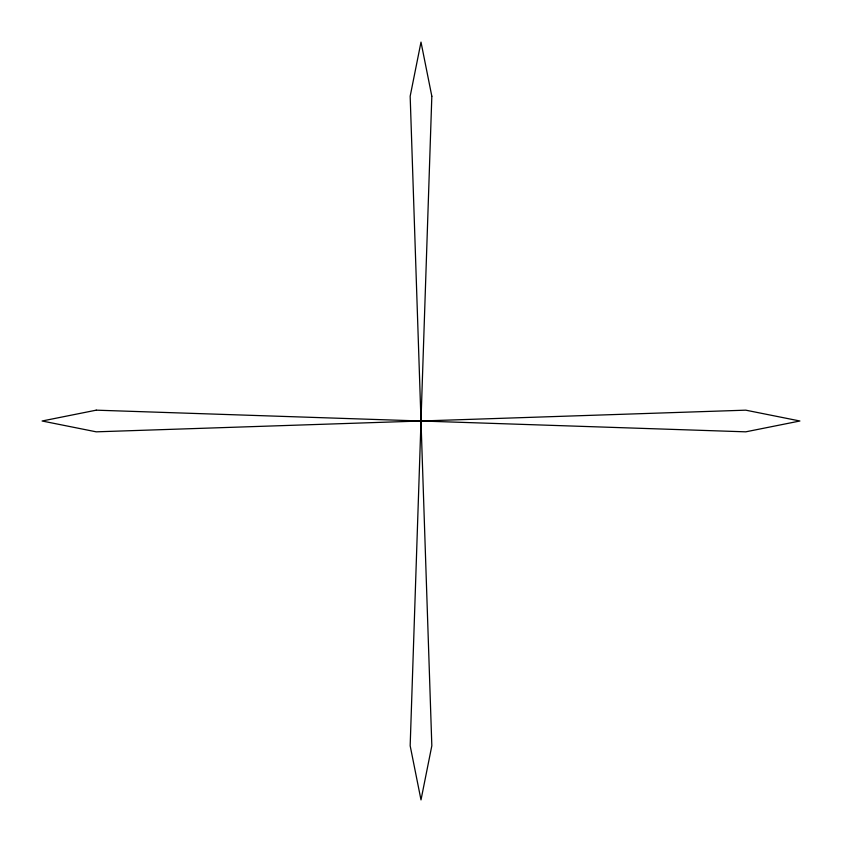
<?xml version="1.0" encoding="UTF-8"?>
<svg xmlns="http://www.w3.org/2000/svg" width="842" height="842" viewBox="0 0 842 842"><rect width="100%" height="100%" fill="white"/><g stroke="black" fill="none" stroke-linecap="round" stroke-linejoin="round"><path stroke-width="1.26" d="M431.83 96.23L410.17 745.77L421 799.9L431.83 745.77L410.17 96.23L421 42.1L431.83 96.23M96.23 410.17L42.1 421L96.23 431.83L745.77 410.17L799.9 421L745.77 431.83L96.23 410.17"/></g></svg>
